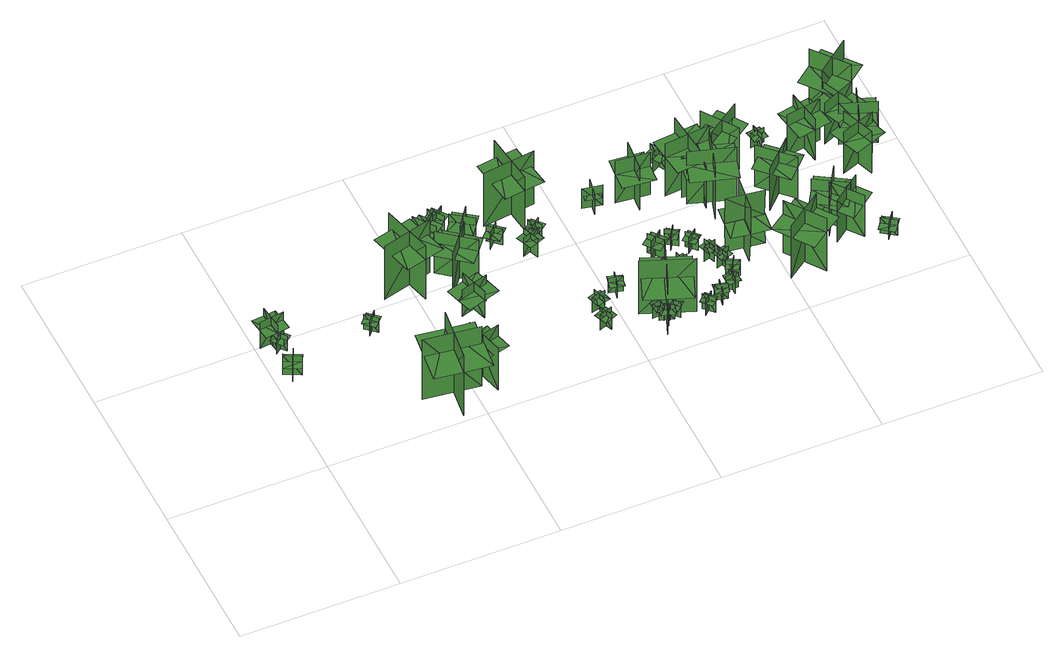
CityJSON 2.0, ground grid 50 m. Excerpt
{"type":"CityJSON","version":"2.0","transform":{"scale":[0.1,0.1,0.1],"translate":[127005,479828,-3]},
"CityObjects":{
"tree1":{"type":"SolitaryVegetationObject","geometry":[{"type":"MultiSurface","lod":"1","boundaries":[[[0,1,2]],[[0,2,3]],[[4,5,6]],[[4,6,7]],[[8,9,10]],[[8,10,11]],[[8,11,12]],[[8,12,13]]]}]},
"tree2":{"type":"SolitaryVegetationObject","geometry":[{"type":"MultiSurface","lod":"1","boundaries":[[[14,15,16]],[[14,16,17]],[[18,19,20]],[[18,20,21]],[[22,23,24]],[[22,24,25]],[[22,25,26]],[[22,26,27]]]}]},
"tree3":{"type":"SolitaryVegetationObject","geometry":[{"type":"MultiSurface","lod":"1","boundaries":[[[28,29,30]],[[28,30,31]],[[32,33,34]],[[32,34,35]],[[36,37,38]],[[36,38,39]],[[36,39,40]],[[36,40,41]]]}]},
"tree4":{"type":"SolitaryVegetationObject","geometry":[{"type":"MultiSurface","lod":"1","boundaries":[[[42,43,44]],[[42,44,45]],[[46,47,48]],[[46,48,49]],[[50,51,52]],[[50,52,53]],[[50,53,54]],[[50,54,55]]]}]},
"tree5":{"type":"SolitaryVegetationObject","geometry":[{"type":"MultiSurface","lod":"1","boundaries":[[[56,57,58]],[[56,58,59]],[[60,61,62]],[[60,62,63]],[[64,65,66]],[[64,66,67]],[[64,67,68]],[[64,68,69]]]}]},
"tree6":{"type":"SolitaryVegetationObject","geometry":[{"type":"MultiSurface","lod":"1","boundaries":[[[70,71,72]],[[70,72,73]],[[74,75,76]],[[74,76,77]],[[78,79,80]],[[78,80,81]],[[78,82,83]],[[78,83,79]]]}]},
"tree7":{"type":"SolitaryVegetationObject","geometry":[{"type":"MultiSurface","lod":"1","boundaries":[[[84,85,86]],[[84,86,87]],[[88,89,90]],[[88,90,91]],[[92,93,94]],[[92,94,95]],[[92,96,97]],[[92,97,93]]]}]},
"tree8":{"type":"SolitaryVegetationObject","geometry":[{"type":"MultiSurface","lod":"1","boundaries":[[[98,99,100]],[[98,100,101]],[[102,103,104]],[[102,104,105]],[[106,107,108]],[[106,108,109]],[[106,109,110]],[[106,110,111]]]}]},
"tree9":{"type":"SolitaryVegetationObject","geometry":[{"type":"MultiSurface","lod":"1","boundaries":[[[112,113,114]],[[112,114,115]],[[116,117,118]],[[116,118,119]],[[120,121,122]],[[120,122,123]],[[120,123,124]],[[120,124,125]]]}]},
"tree10":{"type":"SolitaryVegetationObject","geometry":[{"type":"MultiSurface","lod":"1","boundaries":[[[126,127,128]],[[126,128,129]],[[130,131,132]],[[130,132,133]],[[134,135,136]],[[134,136,137]],[[134,138,139]],[[134,139,135]]]}]},
"tree11":{"type":"SolitaryVegetationObject","geometry":[{"type":"MultiSurface","lod":"1","boundaries":[[[140,141,142]],[[140,142,143]],[[144,145,146]],[[144,146,147]],[[148,149,150]],[[148,150,151]],[[148,151,152]],[[148,152,153]]]}]},
"tree12":{"type":"SolitaryVegetationObject","geometry":[{"type":"MultiSurface","lod":"1","boundaries":[[[154,155,156]],[[154,156,157]],[[158,159,160]],[[158,160,161]],[[162,163,164]],[[162,164,165]],[[162,165,166]],[[162,166,167]]]}]},
"tree13":{"type":"SolitaryVegetationObject","geometry":[{"type":"MultiSurface","lod":"1","boundaries":[[[168,169,170]],[[168,170,171]],[[172,173,174]],[[172,174,175]],[[176,177,178]],[[176,178,179]],[[176,179,180]],[[176,180,181]]]}]},
"tree14":{"type":"SolitaryVegetationObject","geometry":[{"type":"MultiSurface","lod":"1","boundaries":[[[182,183,184]],[[182,184,185]],[[186,187,188]],[[186,188,189]],[[190,191,192]],[[190,192,193]],[[190,193,194]],[[190,194,195]]]}]},
"tree15":{"type":"SolitaryVegetationObject","geometry":[{"type":"MultiSurface","lod":"1","boundaries":[[[196,197,198]],[[196,198,199]],[[200,201,202]],[[200,202,203]],[[204,205,206]],[[204,206,207]],[[204,207,208]],[[204,208,209]]]}]},
"tree16":{"type":"SolitaryVegetationObject","geometry":[{"type":"MultiSurface","lod":"1","boundaries":[[[210,211,212]],[[210,212,213]],[[214,215,216]],[[214,216,217]],[[218,219,220]],[[218,220,221]],[[218,221,222]],[[218,222,223]]]}]},
"tree17":{"type":"SolitaryVegetationObject","geometry":[{"type":"MultiSurface","lod":"1","boundaries":[[[224,225,226]],[[224,226,227]],[[228,229,230]],[[228,230,231]],[[232,233,234]],[[232,234,235]],[[232,235,236]],[[232,236,237]]]}]},
"tree18":{"type":"SolitaryVegetationObject","geometry":[{"type":"MultiSurface","lod":"1","boundaries":[[[238,239,240]],[[238,240,241]],[[242,243,244]],[[242,244,245]],[[246,247,248]],[[246,248,249]],[[246,249,250]],[[246,250,251]]]}]},
"tree19":{"type":"SolitaryVegetationObject","geometry":[{"type":"MultiSurface","lod":"1","boundaries":[[[252,253,254]],[[252,254,255]],[[256,257,258]],[[256,258,259]],[[260,261,262]],[[260,262,263]],[[260,264,265]],[[260,265,261]]]}]},
"tree20":{"type":"SolitaryVegetationObject","geometry":[{"type":"MultiSurface","lod":"1","boundaries":[[[266,267,268]],[[266,268,269]],[[270,271,272]],[[270,272,273]],[[274,275,276]],[[274,276,277]],[[274,277,278]],[[274,278,279]]]}]},
"tree21":{"type":"SolitaryVegetationObject","geometry":[{"type":"MultiSurface","lod":"1","boundaries":[[[280,281,282]],[[280,282,283]],[[284,285,286]],[[284,286,287]],[[288,289,290]],[[288,290,291]],[[288,291,292]],[[288,292,293]]]}]},
"tree22":{"type":"SolitaryVegetationObject","geometry":[{"type":"MultiSurface","lod":"1","boundaries":[[[294,295,296]],[[294,296,297]],[[298,299,300]],[[298,300,301]],[[302,303,304]],[[302,304,305]],[[302,305,306]],[[302,306,307]]]}]},
"tree23":{"type":"SolitaryVegetationObject","geometry":[{"type":"MultiSurface","lod":"1","boundaries":[[[308,309,310]],[[308,310,311]],[[312,313,314]],[[312,314,315]],[[316,317,318]],[[316,318,319]],[[316,317,320]],[[316,320,321]]]}]},
"tree24":{"type":"SolitaryVegetationObject","geometry":[{"type":"MultiSurface","lod":"1","boundaries":[[[322,323,324]],[[322,324,325]],[[280,326,327]],[[280,327,283]],[[328,329,330]],[[328,330,331]],[[328,331,332]],[[328,332,333]]]}]},
"tree25":{"type":"SolitaryVegetationObject","geometry":[{"type":"MultiSurface","lod":"1","boundaries":[[[334,335,336]],[[334,336,337]],[[338,339,340]],[[338,340,341]],[[342,343,344]],[[342,344,345]],[[342,345,346]],[[342,346,347]]]}]},
"tree26":{"type":"SolitaryVegetationObject","geometry":[{"type":"MultiSurface","lod":"1","boundaries":[[[348,349,350]],[[348,350,351]],[[352,353,354]],[[352,354,355]],[[356,357,358]],[[356,358,359]],[[356,359,360]],[[356,360,361]]]}]},
"tree27":{"type":"SolitaryVegetationObject","geometry":[{"type":"MultiSurface","lod":"1","boundaries":[[[362,363,364]],[[362,364,365]],[[366,367,368]],[[366,368,369]],[[370,371,372]],[[370,372,373]],[[370,373,374]],[[370,374,375]]]}]},
"tree28":{"type":"SolitaryVegetationObject","geometry":[{"type":"MultiSurface","lod":"1","boundaries":[[[376,377,378]],[[376,378,379]],[[380,381,382]],[[380,382,383]],[[384,385,386]],[[384,386,387]],[[384,387,388]],[[384,388,389]]]}]},
"tree29":{"type":"SolitaryVegetationObject","geometry":[{"type":"MultiSurface","lod":"1","boundaries":[[[390,391,392]],[[390,392,393]],[[394,395,396]],[[394,396,397]],[[398,399,400]],[[398,400,401]],[[398,401,402]],[[398,402,403]]]}]},
"tree30":{"type":"SolitaryVegetationObject","geometry":[{"type":"MultiSurface","lod":"1","boundaries":[[[404,405,406]],[[404,406,407]],[[408,409,410]],[[408,410,411]],[[412,413,414]],[[412,414,415]],[[412,415,416]],[[412,416,417]]]}]},
"tree31":{"type":"SolitaryVegetationObject","geometry":[{"type":"MultiSurface","lod":"1","boundaries":[[[418,419,420]],[[418,420,421]],[[422,423,424]],[[422,424,425]],[[426,427,428]],[[426,428,429]],[[426,429,430]],[[426,430,431]]]}]},
"tree32":{"type":"SolitaryVegetationObject","geometry":[{"type":"MultiSurface","lod":"1","boundaries":[[[432,433,434]],[[432,434,435]],[[436,437,438]],[[436,438,439]],[[440,441,442]],[[440,442,443]],[[440,443,444]],[[440,444,445]]]}]},
"tree33":{"type":"SolitaryVegetationObject","geometry":[{"type":"MultiSurface","lod":"1","boundaries":[[[446,447,448]],[[446,448,449]],[[450,451,452]],[[450,452,453]],[[454,455,456]],[[454,456,457]],[[454,458,459]],[[454,459,455]]]}]},
"tree34":{"type":"SolitaryVegetationObject","geometry":[{"type":"MultiSurface","lod":"1","boundaries":[[[460,461,462]],[[460,462,463]],[[464,465,466]],[[464,466,467]],[[468,469,470]],[[468,470,471]],[[468,471,472]],[[468,472,473]]]}]},
"tree35":{"type":"SolitaryVegetationObject","geometry":[{"type":"MultiSurface","lod":"1","boundaries":[[[474,475,476]],[[474,476,477]],[[478,479,480]],[[478,480,481]],[[482,483,484]],[[482,484,485]],[[482,485,486]],[[482,486,487]]]}]},
"tree36":{"type":"SolitaryVegetationObject","geometry":[{"type":"MultiSurface","lod":"1","boundaries":[[[488,489,490]],[[488,490,491]],[[492,493,494]],[[492,494,495]],[[496,497,498]],[[496,498,499]],[[496,499,500]],[[496,500,501]]]}]},
"tree37":{"type":"SolitaryVegetationObject","geometry":[{"type":"MultiSurface","lod":"1","boundaries":[[[502,503,504]],[[502,504,505]],[[506,507,508]],[[506,508,509]],[[510,511,507]],[[510,507,506]],[[512,513,503]],[[512,503,502]],[[502,503,514]],[[502,514,515]],[[502,516,517]],[[502,517,503]]]}]},
"tree38":{"type":"SolitaryVegetationObject","geometry":[{"type":"MultiSurface","lod":"1","boundaries":[[[518,519,520]],[[518,520,521]],[[522,523,524]],[[522,524,525]],[[526,527,528]],[[526,528,529]],[[526,529,530]],[[526,530,531]]]}]},
"tree39":{"type":"SolitaryVegetationObject","geometry":[{"type":"MultiSurface","lod":"1","boundaries":[[[532,533,534]],[[532,534,535]],[[536,537,538]],[[536,538,539]],[[540,541,542]],[[540,542,543]],[[540,543,544]],[[540,544,545]]]}]},
"tree40":{"type":"SolitaryVegetationObject","geometry":[{"type":"MultiSurface","lod":"1","boundaries":[[[546,547,548]],[[546,548,549]],[[550,551,552]],[[550,552,553]],[[554,555,556]],[[554,556,557]],[[554,557,558]],[[554,558,559]]]}]},
"tree41":{"type":"SolitaryVegetationObject","geometry":[{"type":"MultiSurface","lod":"1","boundaries":[[[560,561,562]],[[560,562,563]],[[564,565,566]],[[564,566,567]],[[568,569,570]],[[568,570,571]],[[568,571,572]],[[568,572,573]]]}]},
"tree42":{"type":"SolitaryVegetationObject","geometry":[{"type":"MultiSurface","lod":"1","boundaries":[[[574,575,576]],[[574,576,577]],[[578,579,580]],[[578,580,581]],[[582,583,584]],[[582,584,585]],[[582,585,586]],[[582,586,587]]]}]},
"tree43":{"type":"SolitaryVegetationObject","geometry":[{"type":"MultiSurface","lod":"1","boundaries":[[[588,589,590]],[[588,590,591]],[[592,593,594]],[[592,594,595]],[[596,597,598]],[[596,598,599]],[[596,600,601]],[[596,601,597]]]}]},
"tree44":{"type":"SolitaryVegetationObject","geometry":[{"type":"MultiSurface","lod":"1","boundaries":[[[602,603,604]],[[602,604,605]],[[606,607,608]],[[606,608,609]],[[610,611,612]],[[610,612,613]],[[610,614,615]],[[610,615,611]]]}]},
"tree45":{"type":"SolitaryVegetationObject","geometry":[{"type":"MultiSurface","lod":"1","boundaries":[[[616,617,618]],[[616,618,619]],[[620,621,622]],[[620,622,623]],[[624,625,626]],[[624,626,627]],[[624,627,628]],[[624,628,629]]]}]},
"tree46":{"type":"SolitaryVegetationObject","geometry":[{"type":"MultiSurface","lod":"1","boundaries":[[[630,631,632]],[[630,632,633]],[[634,635,636]],[[634,636,637]],[[638,639,640]],[[638,640,641]],[[638,641,642]],[[638,642,643]]]}]},
"tree47":{"type":"SolitaryVegetationObject","geometry":[{"type":"MultiSurface","lod":"1","boundaries":[[[644,645,646]],[[644,646,647]],[[648,649,650]],[[648,650,651]],[[652,653,654]],[[652,654,655]],[[652,655,656]],[[652,656,657]]]}]},
"tree48":{"type":"SolitaryVegetationObject","geometry":[{"type":"MultiSurface","lod":"1","boundaries":[[[658,659,660]],[[658,660,661]],[[662,663,664]],[[662,664,665]],[[666,667,668]],[[666,668,669]],[[666,669,670]],[[666,670,671]]]}]},
"tree49":{"type":"SolitaryVegetationObject","geometry":[{"type":"MultiSurface","lod":"1","boundaries":[[[672,673,674]],[[672,674,675]],[[676,677,678]],[[676,678,679]],[[680,681,682]],[[680,682,683]],[[680,683,684]],[[680,684,685]]]}]},
"tree50":{"type":"SolitaryVegetationObject","geometry":[{"type":"MultiSurface","lod":"1","boundaries":[[[686,687,688]],[[686,688,689]],[[690,691,692]],[[690,692,693]],[[694,695,696]],[[694,696,697]],[[694,697,698]],[[694,698,699]]]}]},
"tree51":{"type":"SolitaryVegetationObject","geometry":[{"type":"MultiSurface","lod":"1","boundaries":[[[700,701,702]],[[700,702,703]],[[704,705,706]],[[704,706,707]],[[708,709,710]],[[708,710,711]],[[708,711,712]],[[708,712,713]]]}]},
"tree52":{"type":"SolitaryVegetationObject","geometry":[{"type":"MultiSurface","lod":"1","boundaries":[[[714,715,716]],[[714,716,717]],[[718,719,720]],[[718,720,721]],[[722,723,724]],[[722,724,725]],[[722,725,726]],[[722,726,727]]]}]},
"tree53":{"type":"SolitaryVegetationObject","geometry":[{"type":"MultiSurface","lod":"1","boundaries":[[[728,729,730]],[[728,730,731]],[[732,733,734]],[[732,734,735]],[[736,737,738]],[[736,738,739]],[[736,740,741]],[[736,741,737]]]}]}
},
"vertices":[
[43,333,19],[67,383,19],[67,383,96],[43,333,96],[78,345,19],[28,369,19],[28,369,96],[78,345,96],[78,345,74],[90,370,74],[40,394,74],[28,369,74],[16,344,74],[66,320,74],
[14,494,12],[91,503,12],[91,503,120],[14,494,120],[54,462,12],[45,538,12],[45,538,120],[54,462,120],[54,462,90],[93,466,90],[83,543,90],[45,538,90],[6,534,90],[16,457,90],
[79,452,13],[51,487,13],[51,487,75],[79,452,75],[82,482,13],[48,454,13],[48,454,75],[82,482,75],[82,482,57],[68,499,57],[34,471,57],[48,454,57],[62,437,57],[96,465,57],
[315,405,18],[344,438,18],[344,438,79],[315,405,79],[344,406,18],[311,436,18],[311,436,79],[344,406,79],[344,406,62],[359,423,62],[326,452,62],[311,436,62],[296,419,62],[329,390,62],
[527,102,10],[351,124,10],[351,124,256],[527,102,256],[455,196,10],[433,20,10],[433,20,256],[455,196,256],[455,196,188],[367,207,188],[345,31,188],[433,20,188],[521,9,188],[543,185,188],
[473,118,13],[599,150,13],[599,150,185],[473,118,185],[562,66,13],[530,192,13],[530,192,185],[562,66,185],[484,121,140],[599,150,140],[587,199,140],[471,170,140],[496,71,140],[612,100,140],
[481,640,7],[523,480,7],[523,480,227],[481,640,227],[416,526,7],[576,569,7],[576,569,227],[416,526,227],[485,626,170],[523,480,170],[586,496,170],[548,643,170],[421,609,170],[460,463,170],
[549,610,18],[539,654,18],[539,654,79],[549,610,79],[565,635,18],[522,625,18],[522,625,79],[565,635,79],[565,635,62],[560,657,62],[517,647,62],[522,625,62],[527,604,62],[570,614,62],
[641,335,18],[641,335,127],[614,425,127],[614,425,18],[586,366,18],[586,366,127],[672,392,127],[672,392,18],[572,362,92],[586,317,92],[693,350,92],[680,395,92],[666,440,92],[559,407,92],
[587,562,7],[688,480,7],[688,480,179],[587,562,179],[598,460,7],[680,561,7],[680,561,179],[598,460,179],[595,555,134],[688,480,134],[720,520,134],[628,595,134],[563,515,134],[655,440,134],
[572,635,14],[635,681,14],[635,681,121],[572,635,121],[623,627,14],[577,690,14],[577,690,121],[623,627,121],[623,627,91],[654,650,91],[608,713,91],[577,690,91],[546,667,91],[592,604,91],
[634,684,17],[679,717,17],[679,717,94],[634,684,94],[671,679,17],[638,723,17],[638,723,94],[671,679,94],[671,679,72],[693,695,72],[660,740,72],[638,723,72],[616,707,72],[648,662,72],
[738,611,14],[675,656,14],[675,656,122],[738,611,122],[730,662,14],[684,599,14],[684,599,122],[730,662,122],[730,662,92],[699,685,92],[653,622,92],[684,599,92],[715,576,92],[761,639,92],
[801,611,14],[767,574,14],[767,574,78],[801,611,78],[770,610,14],[770,610,78],[807,576,78],[807,576,14],[770,610,56],[751,590,56],[788,556,56],[807,576,56],[825,596,56],[788,630,56],
[951,146,17],[934,187,17],[934,187,78],[951,146,78],[962,173,17],[921,157,17],[921,157,78],[962,173,78],[962,173,61],[954,194,61],[913,177,61],[921,157,61],[929,136,61],[970,153,61],
[855,538,20],[875,487,20],[875,487,97],[855,538,97],[840,505,20],[891,525,20],[891,525,97],[840,505,97],[840,505,75],[850,479,75],[901,499,75],[891,525,75],[881,551,75],[830,530,75],
[972,241,15],[929,230,15],[929,230,77],[972,241,77],[947,256,15],[958,213,15],[958,213,77],[947,256,77],[947,256,60],[925,250,60],[936,208,60],[958,213,60],[979,218,60],[968,261,60],
[914,544,22],[885,577,22],[885,577,83],[914,544,83],[916,573,22],[883,544,22],[883,544,83],[916,573,83],[916,573,66],[902,590,66],[868,561,66],[883,544,66],[897,527,66],[931,556,66],
[868,770,11],[889,606,11],[889,606,230],[868,770,230],[789,666,11],[953,687,11],[953,687,230],[789,666,230],[870,756,173],[889,606,173],[954,614,173],[934,764,173],[805,748,173],[824,598,173],
[1025,291,20],[1014,248,20],[1014,248,81],[1025,291,81],[999,276,20],[1042,266,20],[1042,266,81],[999,276,81],[999,276,64],[994,255,64],[1037,244,64],[1042,266,64],[1048,287,64],[1005,298,64],
[1119,141,16],[1075,137,16],[1075,137,77],[1119,141,77],[1097,160,16],[1101,116,16],[1101,116,77],[1097,160,77],[1097,160,60],[1075,158,60],[1079,114,60],[1101,116,60],[1123,118,60],[1119,162,60],
[1131,109,16],[1088,122,16],[1088,122,77],[1131,109,77],[1117,135,16],[1104,93,16],[1104,93,77],[1117,135,77],[1117,135,60],[1096,141,60],[1083,99,60],[1104,93,60],[1126,86,60],[1138,129,60],
[1150,220,11],[1090,67,11],[1090,67,230],[1150,220,230],[1048,175,11],[1201,115,11],[1201,115,230],[1048,175,230],[1145,222,157],[1085,68,157],[1162,39,157],[1222,192,157],[1023,93,157],[1083,246,157],
[1148,140,16],[1116,110,16],[1116,110,77],[1148,140,77],[1149,109,16],[1149,109,77],[1119,141,60],[1103,126,60],[1133,94,60],[1149,109,60],[1165,124,60],[1135,157,60],
[1216,85,17],[1246,113,17],[1246,113,79],[1216,85,79],[1246,84,17],[1218,114,17],[1218,114,79],[1246,84,79],[1246,84,63],[1260,98,63],[1232,128,63],[1218,114,63],[1204,101,63],[1232,71,63],
[1128,598,17],[1068,609,17],[1068,609,99],[1128,598,99],[1103,633,17],[1092,573,17],[1092,573,99],[1103,633,99],[1102,627,68],[1077,631,68],[1069,588,68],[1094,584,68],[1119,579,68],[1127,622,68],
[1164,373,23],[1199,330,23],[1199,330,100],[1164,373,100],[1160,336,23],[1203,371,23],[1203,371,100],[1160,336,100],[1160,336,79],[1178,314,79],[1221,349,79],[1203,371,79],[1186,392,79],[1143,357,79],
[1242,274,17],[1198,267,17],[1198,267,78],[1242,274,78],[1218,291,17],[1225,248,17],[1225,248,78],[1218,291,78],[1218,291,61],[1196,288,61],[1204,244,61],[1225,248,61],[1247,251,61],[1240,295,61],
[1278,104,16],[1286,145,16],[1286,145,78],[1278,104,78],[1302,121,16],[1262,129,16],[1262,129,78],[1302,121,78],[1302,121,62],[1306,140,62],[1266,149,62],[1262,129,62],[1258,110,62],[1298,102,62],
[1224,386,18],[1258,363,18],[1258,363,80],[1224,386,80],[1230,356,18],[1252,391,18],[1252,391,80],[1230,356,80],[1230,356,64],[1246,346,64],[1269,380,64],[1252,391,64],[1236,401,64],[1213,367,64],
[1327,170,16],[1328,129,16],[1328,129,78],[1327,170,78],[1307,148,16],[1347,149,16],[1347,149,78],[1307,148,78],[1307,148,62],[1307,128,62],[1348,129,62],[1347,149,62],[1347,169,62],[1306,168,62],
[1274,355,17],[1301,324,17],[1301,324,79],[1274,355,79],[1272,325,17],[1303,352,17],[1303,352,79],[1272,325,79],[1272,325,63],[1285,310,63],[1316,337,63],[1303,352,63],[1290,367,63],[1259,340,63],
[1227,644,14],[1217,540,14],[1217,540,187],[1227,644,187],[1165,593,14],[1269,583,14],[1269,583,187],[1165,593,187],[1165,593,131],[1269,583,131],[1274,640,131],[1171,649,131],[1160,536,131],[1264,526,131],
[1338,293,16],[1300,279,16],[1300,279,78],[1338,293,78],[1311,306,16],[1325,267,16],[1325,267,78],[1311,306,78],[1311,306,62],[1293,299,62],[1306,260,62],[1325,267,62],[1344,274,62],[1330,312,62],
[1333,207,17],[1369,187,17],[1369,187,78],[1333,207,78],[1341,178,17],[1361,214,17],[1361,214,78],[1341,178,78],[1341,178,62],[1358,168,62],[1378,204,62],[1361,214,62],[1344,223,62],[1324,188,62],
[1347,225,18],[1335,264,18],[1335,264,80],[1347,225,80],[1361,251,18],[1322,240,18],[1322,240,80],[1361,251,80],[1361,251,64],[1356,270,64],[1316,258,64],[1322,240,64],[1327,221,64],[1367,232,64],
[1437,347,123],[1422,229,123],[1484,222,124],[1498,340,124],[1489,284,123],[1371,298,123],[1370,291,232],[1488,276,232],[1488,276,14],[1370,291,14],[1432,348,14],[1417,230,14],[1422,229,232],[1437,347,232],[1377,355,124],[1363,237,124],
[1348,649,14],[1321,697,14],[1321,697,91],[1348,649,91],[1358,685,14],[1310,657,14],[1310,657,91],[1358,685,91],[1358,685,69],[1344,709,69],[1296,681,69],[1310,657,69],[1324,633,69],[1372,661,69],
[1372,643,10],[1386,500,10],[1386,500,226],[1372,643,226],[1306,562,10],[1449,576,10],[1449,576,226],[1306,562,226],[1306,562,170],[1313,493,170],[1455,507,170],[1449,576,170],[1442,644,170],[1299,630,170],
[1392,471,11],[1408,583,11],[1408,583,181],[1392,471,181],[1457,521,11],[1346,537,11],[1346,537,181],[1457,521,181],[1457,521,137],[1465,575,137],[1354,591,137],[1346,537,137],[1338,483,137],[1450,468,137],
[1442,559,10],[1399,422,10],[1399,422,226],[1442,559,226],[1349,509,10],[1486,467,10],[1486,467,226],[1349,509,226],[1349,509,170],[1329,443,170],[1466,401,170],[1486,467,170],[1507,533,170],[1370,575,170],
[1500,123,11],[1616,207,11],[1616,207,227],[1500,123,227],[1603,107,11],[1520,223,11],[1520,223,227],[1603,107,227],[1603,107,171],[1659,147,171],[1576,263,171],[1520,223,171],[1464,183,171],[1547,66,171],
[1568,661,8],[1462,587,8],[1462,587,180],[1568,661,180],[1467,678,8],[1541,572,8],[1541,572,180],[1467,678,180],[1559,655,136],[1462,587,136],[1491,545,136],[1588,613,136],[1529,697,136],[1432,629,136],
[1553,492,9],[1645,400,9],[1645,400,181],[1553,492,181],[1553,390,9],[1646,481,9],[1646,481,181],[1553,390,181],[1561,485,137],[1645,400,137],[1681,436,137],[1597,521,137],[1524,448,137],[1608,364,137],
[1723,324,12],[1665,227,12],[1665,227,182],[1723,324,182],[1644,304,12],[1740,246,12],[1740,246,182],[1644,304,182],[1644,304,138],[1616,257,138],[1712,199,138],[1740,246,138],[1768,292,138],[1672,350,138],
[1756,185,11],[1686,274,11],[1686,274,181],[1756,185,181],[1765,267,11],[1676,197,11],[1676,197,181],[1765,267,181],[1765,267,137],[1732,310,137],[1643,240,137],[1676,197,137],[1710,155,137],[1798,224,137],
[1628,611,15],[1621,654,15],[1621,654,76],[1628,611,76],[1646,634,15],[1602,628,15],[1602,628,76],[1646,634,76],[1646,634,59],[1642,656,59],[1598,650,59],[1602,628,59],[1605,606,59],[1649,612,59],
[1812,143,14],[1841,184,14],[1841,184,78],[1812,143,78],[1842,148,14],[1842,148,78],[1801,177,78],[1801,177,14],[1842,148,56],[1858,170,56],[1816,199,56],[1801,177,56],[1785,155,56],[1826,126,56],
[1684,559,13],[1795,578,13],[1795,578,183],[1684,559,183],[1751,512,13],[1732,623,13],[1732,623,183],[1751,512,183],[1751,512,138],[1804,521,138],[1785,632,138],[1732,623,138],[1679,613,138],[1698,502,138],
[1836,506,14],[1875,400,14],[1875,400,184],[1836,506,184],[1802,431,14],[1908,470,14],[1908,470,184],[1802,431,184],[1802,431,140],[1821,380,140],[1926,419,140],[1908,470,140],[1889,521,140],[1783,481,140],
[1829,630,18],[1873,527,18],[1873,527,188],[1829,630,188],[1799,554,18],[1903,598,18],[1903,598,188],[1799,554,188],[1799,554,143],[1820,504,143],[1924,548,143],[1903,598,143],[1881,648,143],[1778,604,143],
[1941,499,15],[1835,538,15],[1835,538,185],[1941,499,185],[1906,573,15],[1867,468,15],[1867,468,185],[1906,573,185],[1906,573,141],[1855,592,141],[1816,487,141],[1867,468,141],[1917,449,141],[1957,554,141],
[1931,715,12],[1827,632,12],[1827,632,232],[1931,715,232],[1829,726,12],[1912,622,12],[1912,622,232],[1829,726,232],[1829,726,161],[1912,622,161],[1969,667,161],[1886,771,161],[1773,681,161],[1855,577,161]
]}
